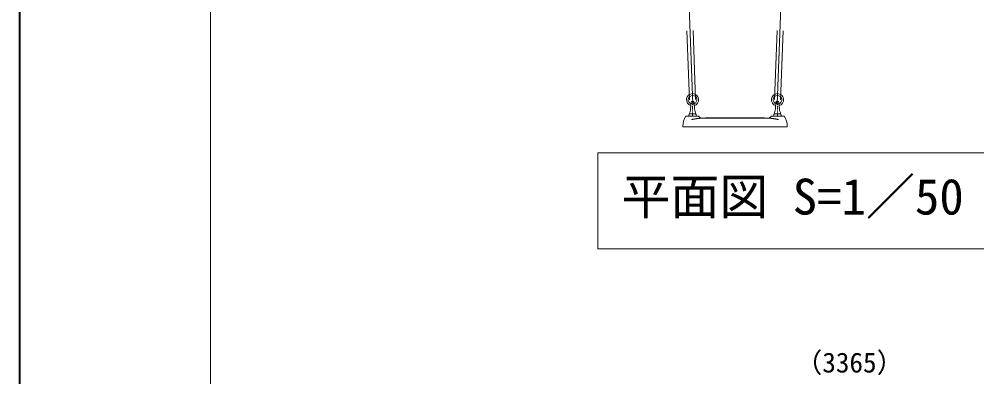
# Model space of a CAD drawing. Units: millimetres, scale not verified, with parts at other scales. Extents: x 0 to 420, y -14 to 311.
# Drawn here: x 0.2 to 88.2, y 136.7 to 169.6 of the extents above; entities that cross this region are included whole.
import ezdxf
from ezdxf.enums import TextEntityAlignment as Align

# ---------------------------------------------------------------- set-up
doc = ezdxf.new("R2010")
doc.units = ezdxf.units.MM
doc.header["$LTSCALE"] = 0.5
doc.linetypes.add('USER1', pattern=[19.05, 12.7, -6.35])
doc.linetypes.add('USER3', pattern=[50.8, 31.75, -6.35, 6.35, -6.35])
for name, color, linetype, lineweight in [('DEFPOINTS_3', 7, 'Continuous', 0), ('LY_2', 7, 'Continuous', 0), ('LY_5', 2, 'Continuous', 18), ('LY_6', 7, 'Continuous', 0)]:
    doc.layers.add(name, color=color, linetype=linetype, lineweight=lineweight)
doc.styles.add('ＭＳ ゴシック', font='')
doc.styles.get('ＭＳ ゴシック').set_extended_font_data('MS Gothic')

# ---------------------------------------------------------------- blocks, each defined once
blk = doc.blocks.new('-007-MS_8')
at = {"color": 7, "linetype": 'Continuous', "lineweight": 0}
for p, q in [((-201.98, 112.52), (-204.16, 83.49)), ((-188.02, 112.52), (-185.84, 83.49)), ((188.02, 112.52), (185.84, 83.49)), ((201.98, 112.52), (204.16, 83.49)), ((-223.71, 50), (-168.88, 50)), ((-183.25, 50), (-181.27, 50)), ((168.88, 50), (223.71, 50)), ((181.27, 50), (183.25, 50)), ((237, 0), (-237, 0)), ((-199.64, 33.87), (-199.69, 33.86)), ((-198.67, 34.08), (-199.64, 33.87)), ((-197.69, 34.29), (-198.67, 34.08)), ((-196.72, 34.5), (-197.69, 34.29)), ((-195.74, 34.7), (-196.72, 34.5)), ((-194.77, 34.91), (-195.74, 34.7)), ((-193.79, 35.11), (-194.77, 34.91)), ((-192.82, 35.31), (-193.79, 35.11)), ((-191.84, 35.51), (-192.82, 35.31)), ((-190.86, 35.7), (-191.84, 35.51)), ((-189.89, 35.9), (-190.86, 35.7)), ((-188.92, 36.09), (-189.89, 35.9)), ((-187.94, 36.28), (-188.92, 36.09)), ((-186.97, 36.46), (-187.94, 36.28)), ((-185.99, 36.64), (-186.97, 36.46)), ((-185.02, 36.82), (-185.99, 36.64)), ((-184.04, 37), (-185.02, 36.82)), ((-183.06, 37.17), (-184.04, 37)), ((-182.09, 37.34), (-183.06, 37.17)), ((-181.34, 37.47), (-182.09, 37.34)), ((-180.6, 37.59), (-181.34, 37.47)), ((-179.86, 37.72), (-180.6, 37.59)), ((-179.12, 37.84), (-179.86, 37.72)), ((-178.37, 37.96), (-179.12, 37.84)), ((-177.63, 38.07), (-178.37, 37.96)), ((-176.89, 38.19), (-177.63, 38.07)), ((-176.15, 38.3), (-176.89, 38.19)), ((-175.4, 38.41), (-176.15, 38.3)), ((-174.66, 38.51), (-175.4, 38.41)), ((-173.92, 38.62), (-174.66, 38.51)), ((-173.18, 38.72), (-173.92, 38.62)), ((-172.44, 38.82), (-173.18, 38.72)), ((-171.7, 38.91), (-172.44, 38.82)), ((-170.96, 39.01), (-171.7, 38.91)), ((-170.23, 39.1), (-170.96, 39.01)), ((-169.49, 39.18), (-170.23, 39.1)), ((-168.75, 39.26), (-169.49, 39.18)), ((-168.08, 39.34), (-168.75, 39.26)), ((-167.4, 39.41), (-168.08, 39.34)), ((-166.53, 39.49), (-167.4, 39.41)), ((-165.65, 39.57), (-166.53, 39.49)), ((-164.78, 39.65), (-165.65, 39.57)), ((-163.91, 39.72), (-164.78, 39.65)), ((-163.04, 39.78), (-163.91, 39.72)), ((-162.17, 39.84), (-163.04, 39.78)), ((-161.3, 39.89), (-162.17, 39.84)), ((-160.44, 39.93), (-161.3, 39.89)), ((-159.57, 39.96), (-160.44, 39.93)), ((-158.71, 39.98), (-159.57, 39.96)), ((-157.85, 40), (-158.71, 39.98)), ((-156.99, 40), (-157.85, 40)), ((-156.99, 40), (156.99, 40)), ((-134.97, 41.67), (-135.22, 40.99)), ((-134.5, 42), (-129.48, 42)), ((-129.48, 42), (129.48, 42)), ((129.48, 42), (134.5, 42)), ((135.22, 40.99), (134.97, 41.67)), ((157.85, 39.99), (156.99, 40)), ((158.72, 39.98), (157.85, 39.99)), ((159.58, 39.96), (158.72, 39.98)), ((160.45, 39.93), (159.58, 39.96)), ((161.32, 39.88), (160.45, 39.93)), ((162.19, 39.84), (161.32, 39.88)), ((163.06, 39.78), (162.19, 39.84)), ((163.92, 39.72), (163.06, 39.78)), ((164.79, 39.65), (163.92, 39.72)), ((165.66, 39.57), (164.79, 39.65)), ((166.53, 39.49), (165.66, 39.57)), ((167.4, 39.41), (166.53, 39.49)), ((168.08, 39.34), (167.4, 39.41)), ((168.75, 39.26), (168.08, 39.34)), ((169.49, 39.18), (168.75, 39.26)), ((170.23, 39.1), (169.49, 39.18)), ((170.97, 39.01), (170.23, 39.1)), ((171.71, 38.91), (170.97, 39.01)), ((172.46, 38.82), (171.71, 38.91)), ((173.2, 38.72), (172.46, 38.82)), ((173.94, 38.62), (173.2, 38.72)), ((174.68, 38.51), (173.94, 38.62)), ((175.42, 38.41), (174.68, 38.51)), ((176.16, 38.3), (175.42, 38.41)), ((176.9, 38.18), (176.16, 38.3)), ((177.64, 38.07), (176.9, 38.18)), ((178.39, 37.95), (177.64, 38.07)), ((179.13, 37.84), (178.39, 37.95)), ((179.87, 37.72), (179.13, 37.84)), ((180.61, 37.59), (179.87, 37.72)), ((181.35, 37.47), (180.61, 37.59)), ((182.09, 37.34), (181.35, 37.47)), ((183.07, 37.17), (182.09, 37.34)), ((184.05, 37), (183.07, 37.17)), ((185.02, 36.82), (184.05, 37)), ((186, 36.64), (185.02, 36.82)), ((186.98, 36.46), (186, 36.64)), ((187.96, 36.27), (186.98, 36.46)), ((188.94, 36.08), (187.96, 36.27)), ((189.92, 35.89), (188.94, 36.08)), ((190.89, 35.7), (189.92, 35.89)), ((191.87, 35.5), (190.89, 35.7)), ((192.84, 35.31), (191.87, 35.5)), ((193.81, 35.11), (192.84, 35.31)), ((194.79, 34.91), (193.81, 35.11)), ((195.76, 34.7), (194.79, 34.91)), ((196.73, 34.5), (195.76, 34.7)), ((197.7, 34.29), (196.73, 34.5)), ((198.67, 34.08), (197.7, 34.29)), ((199.64, 33.87), (198.67, 34.08)), ((199.69, 33.86), (199.64, 33.87))]:
    blk.add_line(p, q, dxfattribs=at)
at = {"color": 7, "linetype": 'USER3', "lineweight": 0}
for p, q in [((-195, 50), (-195, 119)), ((195, 50), (195, 119))]:
    blk.add_line(p, q, dxfattribs=at)
at = {"color": 7, "linetype": 'Continuous', "lineweight": 18}
for p, q in [((-178.7, 50), (-211.3, 50)), ((-208.37, 60), (-195, 60.7)), ((-181.63, 60), (-195, 60.7)), ((178.7, 50), (211.3, 50)), ((181.63, 60), (195, 60.7)), ((208.37, 60), (195, 60.7))]:
    blk.add_line(p, q, dxfattribs=at)
at = {"color": 7, "linetype": 'USER1', "lineweight": 18}
for centre in [(-195, 112), (195, 112)]:
    blk.add_arc(centre, 7, 175.70868, 4.29132, dxfattribs=at)
at = {"color": 7, "linetype": 'Continuous', "lineweight": 0}
for centre, radius, start, end in [((-195, 112), 7, 4.29132, 175.70868), ((195, 112), 7, 4.29132, 175.70868), ((-160, 3), 80, 144.76558, 180), ((-223.71, 48), 2, 90, 144.76558), ((-195.76, 51.2), 16.74, 154.36621, 180), ((-273.96, 88.72), 70, 334.36621, 355.70868), ((-116.04, 88.72), 70, 184.29132, 205.63379), ((-194.24, 51.2), 16.74, 0, 24.97272), ((-168.88, 48), 2, 43.43254, 90), ((-145.64, 70), 30, 223.43254, 270), ((145.64, 70), 30, 270, 316.56746), ((168.88, 48), 2, 90, 136.56746), ((194.24, 51.2), 16.74, 155.02728, 180), ((116.04, 88.72), 70, 334.36621, 355.70868), ((273.96, 88.72), 70, 184.29132, 205.63379), ((195.76, 51.2), 16.74, 0, 25.63379), ((223.71, 48), 2, 35.23442, 90), ((160, 3), 80, 0, 35.23442), ((-237, 3), 3, 180, 270), ((-136.63, 41.5), 1.5, 270, 340), ((-134.5, 41.5), 0.5, 90, 160), ((134.5, 41.5), 0.5, 20, 90), ((136.63, 41.5), 1.5, 200, 270), ((237, 3), 3, 270, 0)]:
    blk.add_arc(centre, radius, start, end, dxfattribs=at)
at = {"color": 7, "linetype": 'Continuous', "lineweight": 18}
for centre, radius, start, end in [((-211.3, 51.2), 1.2, 180, 270), ((-208.22, 57), 3, 90, 155.02728), ((-181.78, 57), 3, 24.97272, 90), ((-178.7, 51.2), 1.2, 270, 0), ((178.7, 51.2), 1.2, 180, 270), ((181.78, 57), 3, 90, 155.02728), ((208.22, 57), 3, 24.97272, 90), ((211.3, 51.2), 1.2, 270, 0)]:
    blk.add_arc(centre, radius, start, end, dxfattribs=at)

msp = doc.modelspace()

# ---------------------------------------------------------------- linework, layer by layer
at = {"layer": 'DEFPOINTS_3'}
msp.add_line((0.2883, 282.5311), (0.2883, -14.4689), dxfattribs=at)
at = {"layer": 'LY_2'}
msp.add_line((17.7883, 267.5311), (17.7883, 0.5311), dxfattribs=at)
at = {"layer": 'LY_5', "color": 7, "lineweight": 0}
msp.add_line((0.1954, 282.5689), (0.1954, -14.4258), dxfattribs=at)
at = {"layer": 'LY_5', "color": 7, "linetype": 'USER1', "lineweight": 0}
for p, q in [((61.8085, 162.1715), (60.4085, 199.1705)), ((62.3681, 162.1927), (60.9681, 199.1917)), ((69.6085, 162.1927), (71.0085, 199.1917)), ((70.1681, 162.1715), (71.5681, 199.1705))]:
    msp.add_line(p, q, dxfattribs=at)
at = {"layer": 'LY_5', "color": 7, "linetype": 'USER3', "lineweight": 0}
for p, q in [((62.1034, 161.7831), (60.6883, 199.1811)), ((69.8732, 161.7831), (71.2883, 199.1811))]:
    msp.add_line(p, q, dxfattribs=at)
at = {"layer": 'LY_5', "color": 7}
for p, q in [((101.1883, 157.2982), (53.3883, 157.2982)), ((53.3883, 157.2982), (53.3883, 148.4982)), ((53.3883, 148.4982), (101.1883, 148.4982))]:
    msp.add_line(p, q, dxfattribs=at)
at = {"layer": 'LY_5', "color": 7, "lineweight": 0}
for centre, radius, start, end in [((62.0883, 162.1821), 0.56, 284.56426, 255.43574), ((62.0883, 162.1821), 0.4, 288.67646, 251.32354), ((69.8883, 162.1821), 0.56, 284.56426, 255.43574), ((69.8883, 162.1821), 0.4, 288.67646, 251.32354)]:
    msp.add_arc(centre, radius, start, end, dxfattribs=at)

# ---------------------------------------------------------------- block references
at = {"layer": 'LY_5', "xscale": 0.02, "yscale": 0.02}
msp.add_blockref('-007-MS_8', (65.9883, 159.6821), dxfattribs=at)

# ---------------------------------------------------------------- texts
at = {"layer": 'LY_5', "color": 7, "style": 'ＭＳ ゴシック'}
msp.add_text('平面図 S=1／50', height=3.299, dxfattribs=at).set_placement((55.5459, 150.6482), align=Align.BOTTOM_LEFT)
at = {"layer": 'LY_6', "style": 'ＭＳ ゴシック'}
msp.add_text('（3365）', height=1.833, dxfattribs=at).set_placement((71.51, 136.5819), align=Align.BOTTOM_LEFT)

doc.saveas('drawing.dxf')
